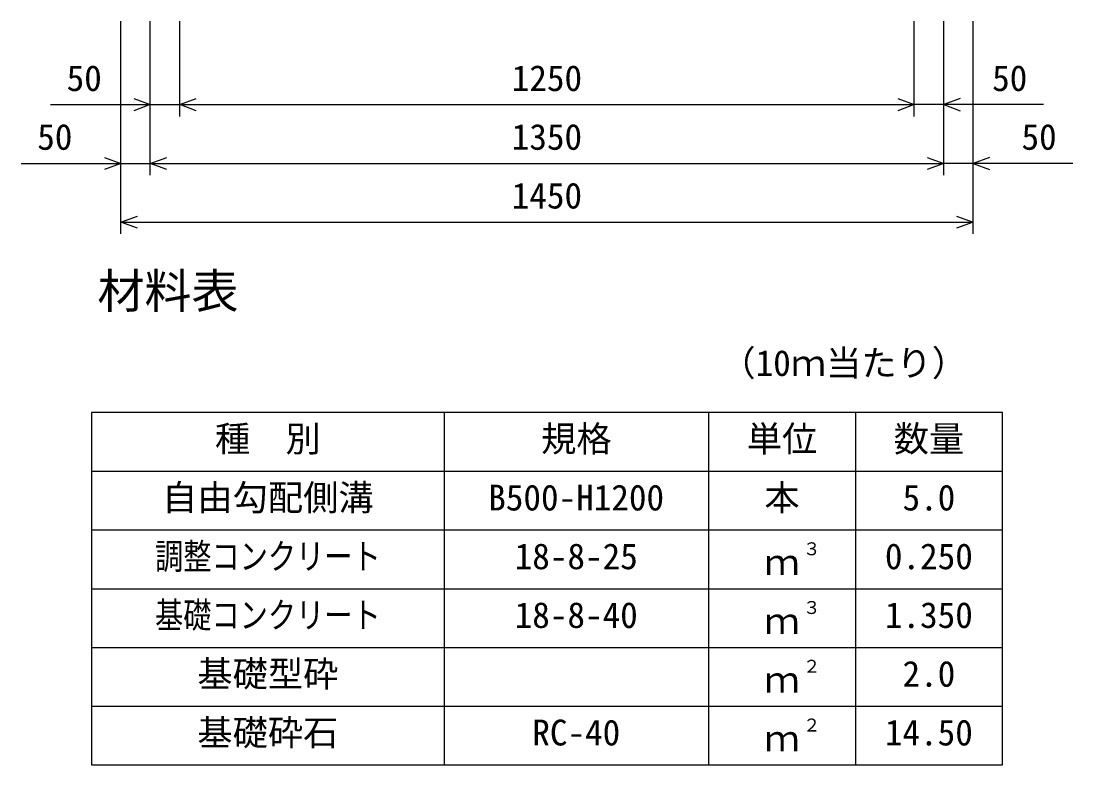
# Model space of a CAD drawing. Units: millimetres, scale not verified. Extents: x -16800 to 16800, y -5940 to 5940.
# Drawn here: x 5805 to 7595, y -2883 to -1617 of the extents above; entities that cross this region are included whole.
import ezdxf
from ezdxf.enums import TextEntityAlignment as Align

# ---------------------------------------------------------------- set-up
doc = ezdxf.new("R2010")
doc.units = ezdxf.units.MM
doc.header["$LTSCALE"] = 20
for name, color, linetype, lineweight in [('0-0_DIM', 7, 'Continuous', 25), ('0-3_HYO', 3, 'Continuous', 25), ('0-4_HYO2', 4, 'Continuous', 25), ('0-6_TXT', 7, 'Continuous', 25)]:
    doc.layers.add(name, color=color, linetype=linetype, lineweight=lineweight)
doc.styles.add('ＭＳ ゴシック', font='')
doc.styles.get('ＭＳ ゴシック').set_extended_font_data('MS Gothic')

msp = doc.modelspace()

# ---------------------------------------------------------------- linework, layer by layer
at = {"layer": '0-0_DIM'}
for p, q in [((5975, -1979.37), (5975, -1617.02)), ((6025, -1879.37), (6025, -1617.02)), ((6075, -1779.37), (6075, -1617.02)), ((7325, -1779.37), (7325, -1617.02)), ((7375, -1879.37), (7375, -1617.02)), ((7425, -1979.37), (7425, -1617.02)), ((5855, -1759.37), (6075, -1759.37)), ((6075, -1759.37), (7325, -1759.37)), ((7545, -1759.37), (7325, -1759.37)), ((5805, -1859.37), (6025, -1859.37)), ((6025, -1859.37), (7375, -1859.37)), ((7595, -1859.37), (7375, -1859.37)), ((5975, -1959.37), (7425, -1959.37))]:
    msp.add_line(p, q, dxfattribs=at)
for points in [[(5996.81, -1749.11), (6025, -1759.37), (5996.81, -1769.63)], [(6103.19, -1769.63), (6075, -1759.37), (6103.19, -1749.11)], [(7296.81, -1749.11), (7325, -1759.37), (7296.81, -1769.63)], [(7403.19, -1749.11), (7375, -1759.37), (7403.19, -1769.63)], [(5946.81, -1849.11), (5975, -1859.37), (5946.81, -1869.63)], [(6053.19, -1869.63), (6025, -1859.37), (6053.19, -1849.11)], [(7346.81, -1849.11), (7375, -1859.37), (7346.81, -1869.63)], [(7453.19, -1849.11), (7425, -1859.37), (7453.19, -1869.63)], [(6003.19, -1969.63), (5975, -1959.37), (6003.19, -1949.11)], [(7396.81, -1949.11), (7425, -1959.37), (7396.81, -1969.63)]]:
    msp.add_lwpolyline(points, dxfattribs=at)
at = {"layer": '0-3_HYO'}
for p, q in [((6525, -2283.31), (6525, -2883.31)), ((6975, -2283.31), (6975, -2883.31)), ((7225, -2283.31), (7225, -2883.31)), ((5925, -2383.31), (7475, -2383.31))]:
    msp.add_line(p, q, dxfattribs=at)
msp.add_lwpolyline([(5925, -2883.31), (7475, -2883.31), (7475, -2283.31), (5925, -2283.31)], close=True, dxfattribs=at)
at = {"layer": '0-4_HYO2'}
for p, q in [((5925, -2483.31), (7475, -2483.31)), ((5925, -2583.31), (7475, -2583.31)), ((5925, -2683.31), (7475, -2683.31)), ((5925, -2783.31), (7475, -2783.31))]:
    msp.add_line(p, q, dxfattribs=at)

# ---------------------------------------------------------------- texts
at = {"layer": '0-0_DIM', "style": 'ＭＳ ゴシック'}
for s, p in [('50', (5882.56, -1749.37)), ('1250', (6640, -1749.37)), ('50', (7457.44, -1749.37)), ('50', (5832.56, -1849.37)), ('1350', (6640, -1849.37)), ('50', (7507.44, -1849.37)), ('1450', (6640, -1949.37))]:
    msp.add_text(s, height=43.99, dxfattribs=at).set_placement(p, align=Align.BOTTOM_LEFT)
at = {"layer": '0-6_TXT', "style": 'ＭＳ ゴシック'}
for s, height, p in [('材料表', 58.65, (5935, -2123.31)), ('（10ｍ当たり）', 43.99, (6995, -2234.31)), ('種\u3000別', 43.99, (6135, -2363.31)), ('規格', 43.99, (6690, -2363.31)), ('単位', 43.99, (7040, -2363.31)), ('数量', 43.99, (7290, -2363.31)), ('自由勾配側溝', 43.99, (6045, -2463.31)), ('B500-H1200', 43.99, (6600, -2463.31)), ('本', 43.99, (7070, -2463.31)), ('5.0', 43.99, (7305, -2463.31)), ('３', 21.99, (7135.54, -2532.95)), ('18-8-25', 43.99, (6645, -2563.31)), ('0.250', 43.99, (7275, -2563.31)), ('ｍ', 43.99, (7070, -2573.31)), ('18-8-40', 43.99, (6645, -2663.31)), ('３', 21.99, (7135.54, -2632.95)), ('1.350', 43.99, (7275, -2663.31)), ('ｍ', 43.99, (7070, -2673.31)), ('基礎型砕', 43.99, (6105, -2763.31)), ('２', 21.99, (7135.54, -2732.95)), ('2.0', 43.99, (7305, -2763.31)), ('ｍ', 43.99, (7070, -2773.31)), ('基礎砕石', 43.99, (6105, -2863.31)), ('RC-40', 43.99, (6675, -2863.31)), ('２', 21.99, (7135.54, -2832.95)), ('14.50', 43.99, (7275, -2863.31)), ('ｍ', 43.99, (7070, -2873.31))]:
    msp.add_text(s, height=height, dxfattribs=at).set_placement(p, align=Align.BOTTOM_LEFT)
at = {"layer": '0-6_TXT', "style": 'ＭＳ ゴシック', "width": 0.8}
for s, p in [('調整コンクリート', (6033, -2563.31)), ('基礎コンクリート', (6033, -2663.31))]:
    msp.add_text(s, height=43.99, dxfattribs=at).set_placement(p, align=Align.BOTTOM_LEFT)

doc.saveas('drawing.dxf')
